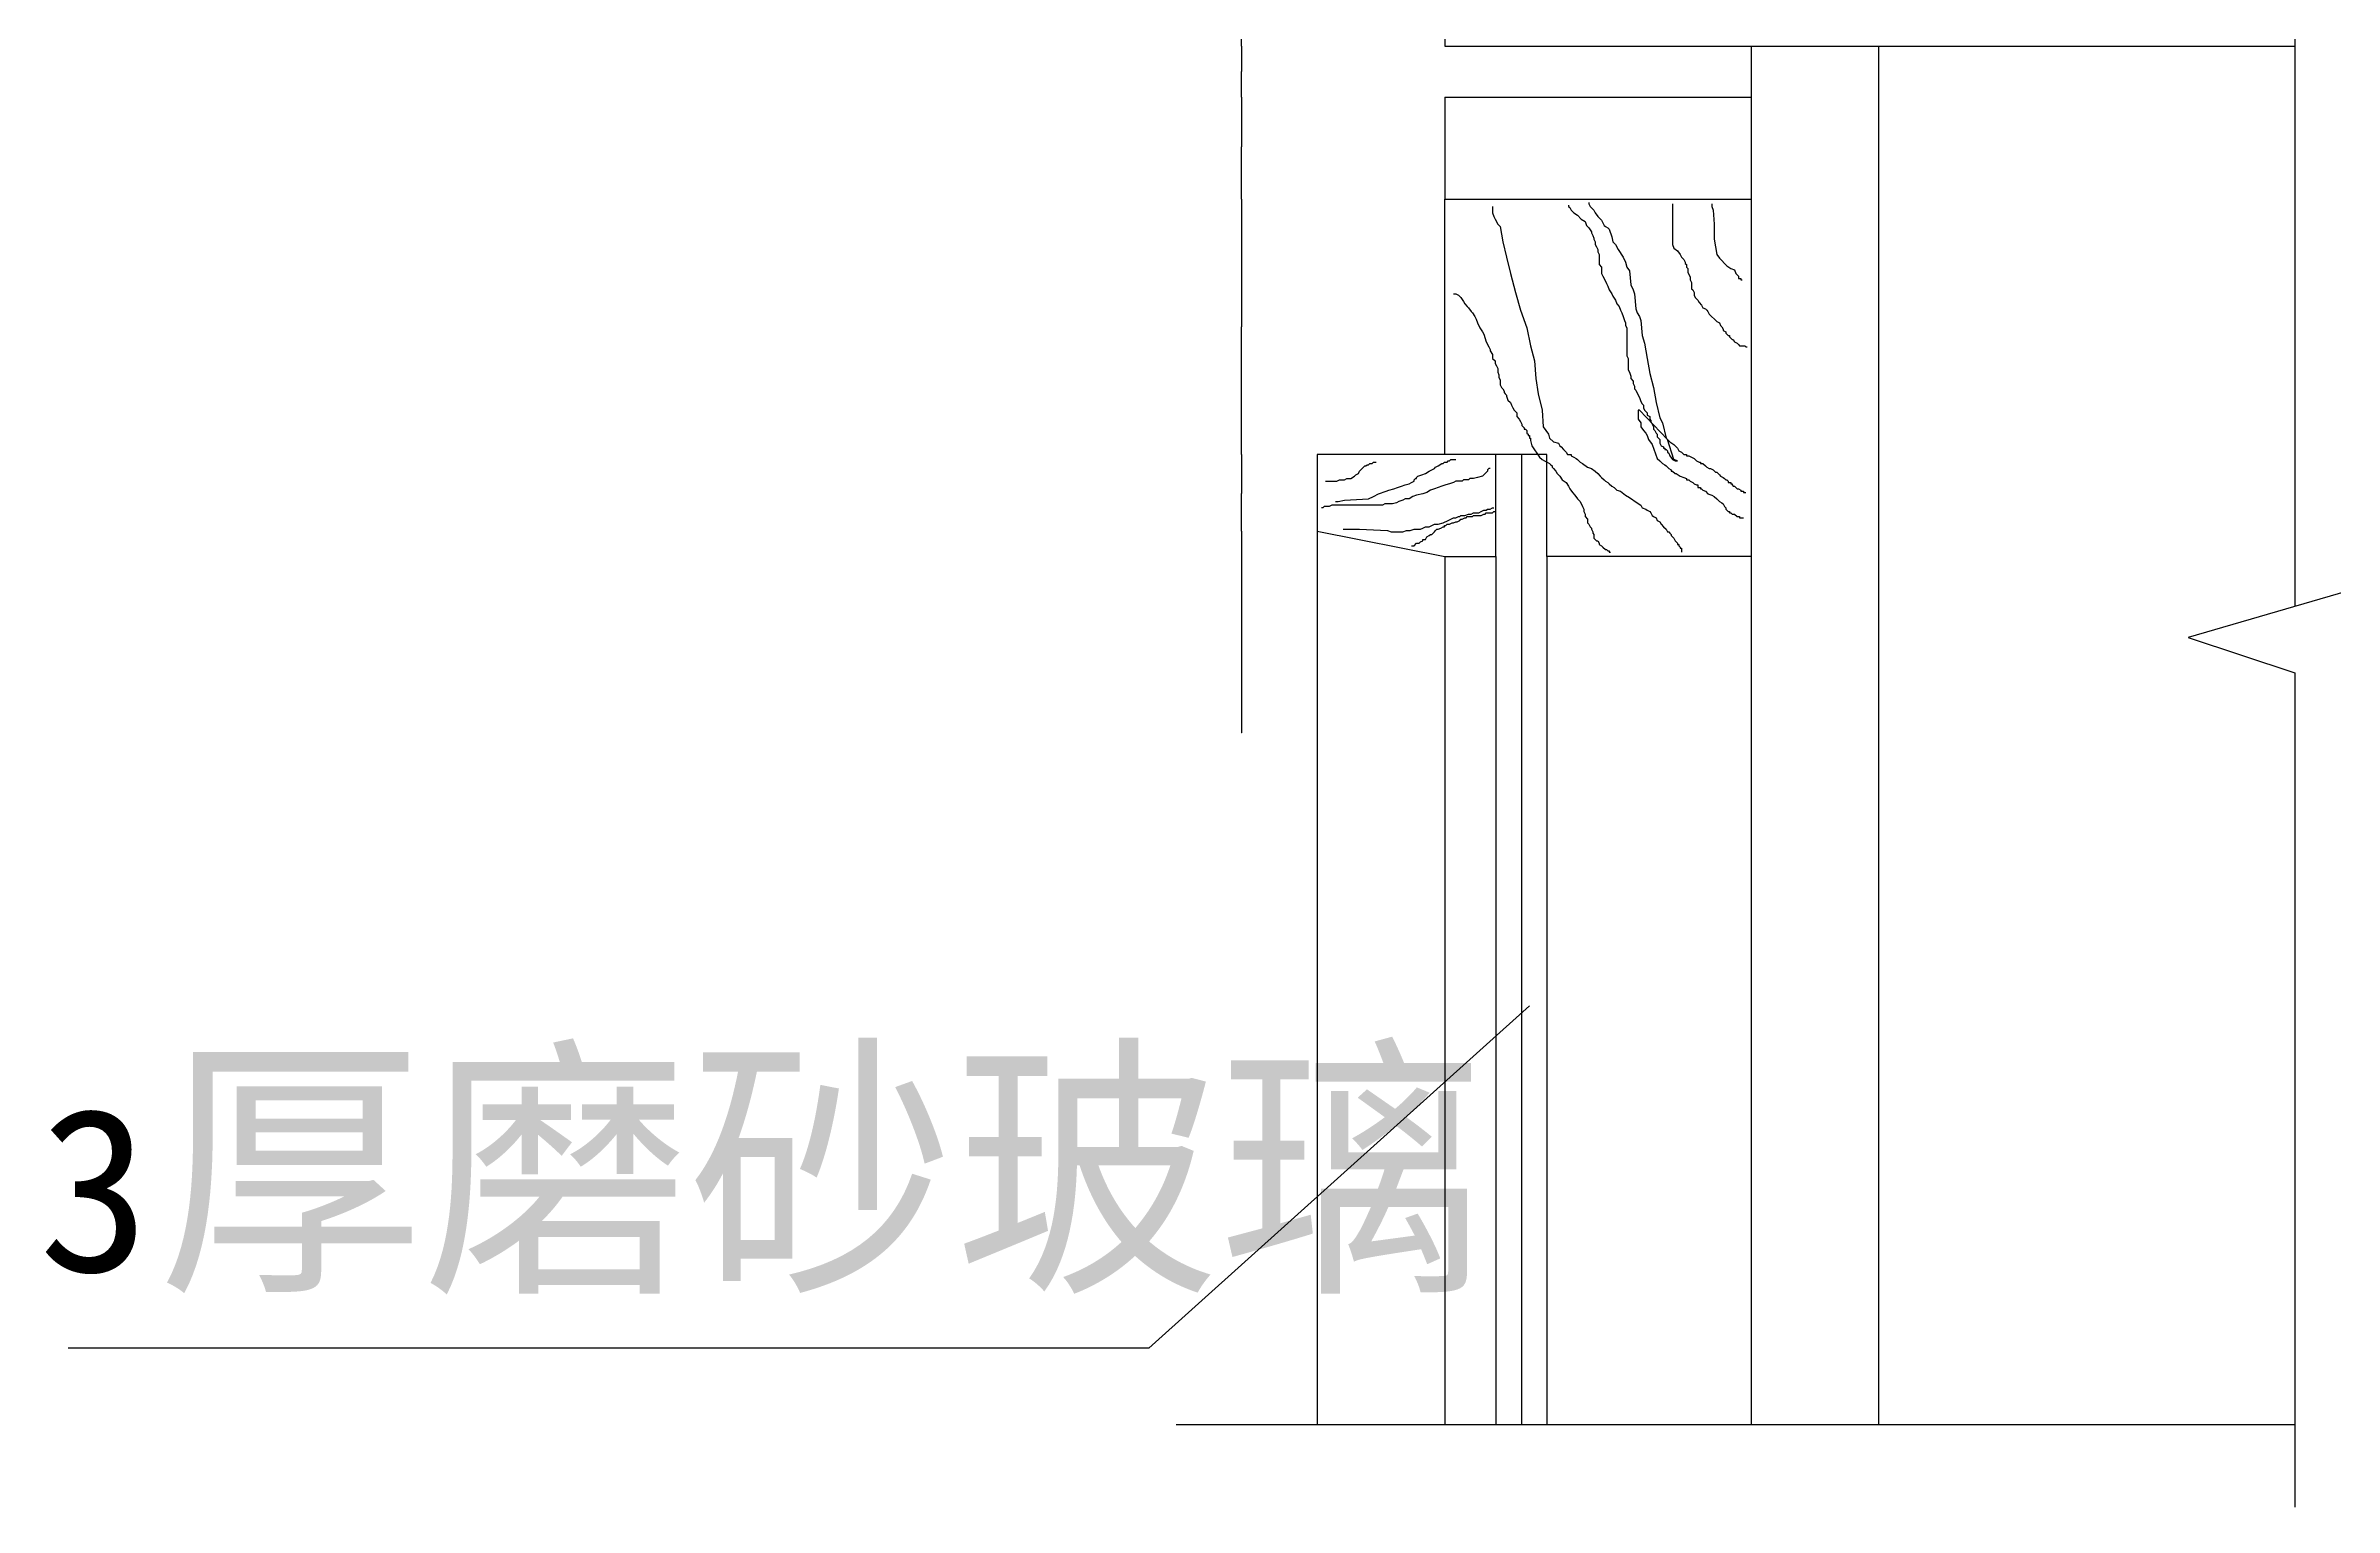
# Model space of a CAD drawing. Header units: metres. Extents: x 11444 to 31355, y -6738 to 16368.
# Drawn here: x 13297 to 17781, y 11100 to 13963 of the extents above; entities that cross this region are included whole.
import ezdxf

# ---------------------------------------------------------------- set-up
doc = ezdxf.new("R2010")
doc.units = ezdxf.units.M
for name, color, linetype in [('LVTRY', 6, 'Continuous'), ('PUB_TEXT', 7, 'Continuous'), ('WINDOW', 3, 'Continuous')]:
    doc.layers.add(name, color=color, linetype=linetype)
doc.dimstyles.get("Standard").update_dxf_attribs({"dimtxt": 2.5, "dimasz": 2.5, "dimexe": 1.25, "dimexo": 0.625, "dimtad": 1, "dimcen": 2.5, "dimazin": 3, "dimtfac": 1, "dimtmove": 0, "dimatfit": 3})

# ---------------------------------------------------------------- blocks, each defined once
blk = doc.blocks.new('*D15')
for p, q in [((15639.93, 14462.13), (15639.93, 14208.84)), ((15639.68, 14208.84), (15639.43, 14208.84)), ((15639.93, 13962.13), (15639.93, 14208.84)), ((15639.93, 14208.84), (15639.93, 14208.84)), ((15640.18, 14208.84), (15640.43, 14208.84))]:
    blk.add_line(p, q)
at = {"layer": 'Defpoints'}
for p in [(15639.93, 14462.13), (15639.93, 14208.84), (15639.93, 13962.13)]:
    blk.add_point(p, dxfattribs=at)
at = {"layer": 'WINDOW', "insert": (15639.93, 14209.965), "char_height": 1, "attachment_point": 5}
blk.add_mtext('25', dxfattribs=at)
blk = doc.blocks.new('*D16')
for p, q in [((15639.93, 13862.13), (15639.93, 13764.62)), ((15639.68, 13764.62), (15639.43, 13764.62)), ((15639.93, 13662.13), (15639.93, 13764.62)), ((15639.93, 13764.62), (15639.93, 13764.62)), ((15640.18, 13764.62), (15640.43, 13764.62))]:
    blk.add_line(p, q)
at = {"layer": 'Defpoints'}
for p in [(15639.93, 13862.13), (15639.93, 13764.62), (15639.93, 13662.13)]:
    blk.add_point(p, dxfattribs=at)
at = {"layer": 'WINDOW', "insert": (15639.93, 13765.745), "char_height": 1, "attachment_point": 5}
blk.add_mtext('10', dxfattribs=at)
blk = doc.blocks.new('*D18')
for p, q in [((15639.93, 13962.13), (15639.93, 13912.13)), ((15639.68, 13912.13), (15639.43, 13912.13)), ((15639.93, 13862.13), (15639.93, 13912.13)), ((15639.93, 13912.13), (15639.93, 13912.13)), ((15640.18, 13912.13), (15640.43, 13912.13))]:
    blk.add_line(p, q)
at = {"layer": 'Defpoints'}
for p in [(15639.93, 13962.13), (15639.93, 13912.13), (15639.93, 13862.13)]:
    blk.add_point(p, dxfattribs=at)
at = {"layer": 'WINDOW', "insert": (15639.93, 13913.255), "char_height": 1, "attachment_point": 5}
blk.add_mtext('1', dxfattribs=at)
blk = doc.blocks.new('*D19')
for p, q in [((15639.93, 13662.13), (15639.93, 13412.13)), ((15639.68, 13412.13), (15639.43, 13412.13)), ((15639.93, 13162.13), (15639.93, 13412.13)), ((15639.93, 13412.13), (15639.93, 13412.13)), ((15640.18, 13412.13), (15640.43, 13412.13))]:
    blk.add_line(p, q)
at = {"layer": 'Defpoints'}
for p in [(15639.93, 13662.13), (15639.93, 13412.13), (15639.93, 13162.13)]:
    blk.add_point(p, dxfattribs=at)
at = {"layer": 'WINDOW', "insert": (15639.93, 13413.255), "char_height": 1, "attachment_point": 5}
blk.add_mtext('30', dxfattribs=at)
blk = doc.blocks.new('*D20')
for p, q in [((15639.93, 13162.13), (15639.93, 13085.94)), ((15639.68, 13085.94), (15639.43, 13085.94)), ((15639.93, 13012.13), (15639.93, 13085.94)), ((15639.93, 13085.94), (15639.93, 13085.94)), ((15640.18, 13085.94), (15640.43, 13085.94))]:
    blk.add_line(p, q)
at = {"layer": 'Defpoints'}
for p in [(15639.93, 13162.13), (15639.93, 13085.94), (15639.93, 13012.13)]:
    blk.add_point(p, dxfattribs=at)
at = {"layer": 'WINDOW', "insert": (15639.93, 13087.065), "char_height": 1, "attachment_point": 5}
blk.add_mtext('7', dxfattribs=at)
blk = doc.blocks.new('*D21')
for p, q in [((15639.93, 13012.13), (15639.93, 12617.04)), ((15639.93, 12955.56), (15639.93, 12617.04)), ((15639.68, 12617.04), (15639.43, 12617.04)), ((15639.93, 12617.04), (15639.93, 12617.04)), ((15640.18, 12617.04), (15640.43, 12617.04))]:
    blk.add_line(p, q)
at = {"layer": 'Defpoints'}
for p in [(15639.93, 13012.13), (15639.93, 12955.56), (15639.93, 12617.04)]:
    blk.add_point(p, dxfattribs=at)
at = {"layer": 'WINDOW', "insert": (15639.93, 12618.165), "char_height": 1, "attachment_point": 5}
blk.add_mtext('3', dxfattribs=at)

msp = doc.modelspace()

# ---------------------------------------------------------------- linework, layer by layer
at = {"layer": 'LVTRY'}
for p, q in [((16131.84, 13648.2), (16131.84, 13635.8)), ((16131.84, 13635.8), (16134.32, 13628.36)), ((16280.78, 13650.68), (16280.78, 13648.2)), ((16280.78, 13648.2), (16283.26, 13645.72)), ((16283.26, 13645.72), (16285.74, 13640.76)), ((16285.74, 13640.76), (16290.71, 13635.8)), ((16290.71, 13635.8), (16298.15, 13630.84)), ((16320.49, 13655.64), (16320.49, 13653.16)), ((16320.49, 13653.16), (16322.98, 13648.2)), ((16322.98, 13648.2), (16330.42, 13640.76)), ((16330.42, 13640.76), (16332.91, 13635.8)), ((16332.91, 13635.8), (16337.87, 13628.36)), ((16484.32, 13653.16), (16484.32, 13573.78)), ((16561.28, 13653.16), (16561.28, 13648.2)), ((16561.28, 13648.2), (16563.76, 13640.76)), ((16563.76, 13640.76), (16566.24, 13613.47)), ((16134.32, 13628.36), (16136.81, 13623.39)), ((16136.81, 13623.39), (16141.77, 13613.47)), ((16141.77, 13613.47), (16146.74, 13608.51)), ((16146.74, 13608.51), (16151.7, 13578.74)), ((16298.15, 13630.84), (16305.6, 13623.39)), ((16305.6, 13623.39), (16313.05, 13618.43)), ((16313.05, 13618.43), (16315.53, 13610.99)), ((16315.53, 13610.99), (16320.49, 13606.03)), ((16320.49, 13606.03), (16325.46, 13598.59)), ((16325.46, 13598.59), (16325.46, 13596.11)), ((16325.46, 13596.11), (16327.94, 13591.15)), ((16327.94, 13591.15), (16330.42, 13586.19)), ((16337.87, 13628.36), (16345.32, 13620.91)), ((16345.32, 13620.91), (16350.28, 13610.99)), ((16350.28, 13610.99), (16352.76, 13608.51)), ((16352.76, 13608.51), (16357.73, 13606.03)), ((16357.73, 13606.03), (16360.21, 13603.55)), ((16360.21, 13603.55), (16365.18, 13588.67)), ((16365.18, 13588.67), (16367.66, 13578.74)), ((16566.24, 13613.47), (16566.24, 13583.71)), ((16151.7, 13578.74), (16159.15, 13548.98)), ((16159.15, 13548.98), (16166.59, 13516.73)), ((16330.42, 13586.19), (16330.42, 13583.71)), ((16330.42, 13583.71), (16332.91, 13578.74)), ((16332.91, 13578.74), (16332.91, 13573.78)), ((16332.91, 13573.78), (16335.39, 13568.82)), ((16335.39, 13568.82), (16337.87, 13563.86)), ((16337.87, 13563.86), (16337.87, 13558.9)), ((16337.87, 13558.9), (16340.35, 13553.94)), ((16340.35, 13553.94), (16340.35, 13534.09)), ((16367.66, 13578.74), (16372.62, 13573.78)), ((16372.62, 13573.78), (16377.59, 13563.86)), ((16377.59, 13563.86), (16387.52, 13548.98)), ((16387.52, 13548.98), (16392.48, 13539.05)), ((16484.32, 13573.78), (16486.81, 13566.34)), ((16486.81, 13566.34), (16494.25, 13561.38)), ((16494.25, 13561.38), (16499.22, 13553.94)), ((16499.22, 13553.94), (16501.7, 13548.98)), ((16501.7, 13548.98), (16506.67, 13544.02)), ((16506.67, 13544.02), (16509.15, 13539.05)), ((16566.24, 13583.71), (16571.2, 13553.94)), ((16571.2, 13553.94), (16576.17, 13546.5)), ((16576.17, 13546.5), (16591.06, 13531.61)), ((16166.59, 13516.73), (16176.52, 13479.52)), ((16340.35, 13534.09), (16345.32, 13529.13)), ((16345.32, 13529.13), (16345.32, 13516.73)), ((16345.32, 13516.73), (16347.8, 13511.77)), ((16347.8, 13511.77), (16352.76, 13501.85)), ((16352.76, 13501.85), (16355.25, 13496.88)), ((16392.48, 13539.05), (16394.96, 13529.13)), ((16394.96, 13529.13), (16399.93, 13521.69)), ((16399.93, 13521.69), (16402.41, 13494.4)), ((16509.15, 13539.05), (16509.15, 13536.57)), ((16509.15, 13536.57), (16511.63, 13534.09)), ((16511.63, 13534.09), (16511.63, 13529.13)), ((16511.63, 13529.13), (16514.11, 13526.65)), ((16514.11, 13526.65), (16514.11, 13519.21)), ((16514.11, 13519.21), (16519.08, 13509.29)), ((16519.08, 13509.29), (16519.08, 13504.33)), ((16519.08, 13504.33), (16521.56, 13499.36)), ((16521.56, 13499.36), (16521.56, 13486.96)), ((16591.06, 13531.61), (16598.51, 13526.65)), ((16598.51, 13526.65), (16605.96, 13524.17)), ((16605.96, 13524.17), (16608.44, 13516.73)), ((16608.44, 13516.73), (16613.4, 13511.77)), ((16613.4, 13511.77), (16613.4, 13506.81)), ((16613.4, 13506.81), (16618.37, 13506.81)), ((16618.37, 13506.81), (16618.37, 13504.33)), ((16618.37, 13504.33), (16620.85, 13504.33)), ((16054.89, 13477.04), (16059.86, 13477.04)), ((16059.86, 13477.04), (16064.82, 13474.56)), ((16064.82, 13474.56), (16069.79, 13469.6)), ((16069.79, 13469.6), (16074.75, 13462.16)), ((16074.75, 13462.16), (16077.23, 13457.19)), ((16077.23, 13457.19), (16082.2, 13452.23)), ((16176.52, 13479.52), (16186.45, 13444.79)), ((16355.25, 13496.88), (16357.73, 13491.92)), ((16357.73, 13491.92), (16360.21, 13484.48)), ((16360.21, 13484.48), (16365.18, 13477.04)), ((16365.18, 13477.04), (16367.66, 13472.08)), ((16367.66, 13472.08), (16372.62, 13464.64)), ((16372.62, 13464.64), (16375.1, 13457.19)), ((16375.1, 13457.19), (16380.07, 13452.23)), ((16402.41, 13494.4), (16407.37, 13484.48)), ((16407.37, 13484.48), (16409.86, 13477.04)), ((16409.86, 13477.04), (16412.34, 13447.27)), ((16521.56, 13486.96), (16524.04, 13484.48)), ((16524.04, 13484.48), (16526.52, 13479.52)), ((16526.52, 13479.52), (16526.52, 13474.56)), ((16526.52, 13474.56), (16529.01, 13469.6)), ((16529.01, 13469.6), (16531.49, 13467.12)), ((16531.49, 13467.12), (16533.97, 13464.64)), ((16533.97, 13464.64), (16536.45, 13459.68)), ((16536.45, 13459.68), (16541.42, 13454.71)), ((16541.42, 13454.71), (16543.9, 13449.75)), ((16082.2, 13452.23), (16084.68, 13449.75)), ((16084.68, 13449.75), (16089.64, 13442.31)), ((16089.64, 13442.31), (16092.13, 13439.83)), ((16092.13, 13439.83), (16097.09, 13432.39)), ((16097.09, 13432.39), (16099.57, 13427.43)), ((16099.57, 13427.43), (16102.05, 13419.99)), ((16102.05, 13419.99), (16107.02, 13410.06)), ((16107.02, 13410.06), (16111.98, 13402.62)), ((16186.45, 13444.79), (16198.86, 13410.06)), ((16198.86, 13410.06), (16206.31, 13375.34)), ((16380.07, 13452.23), (16382.55, 13444.79)), ((16382.55, 13444.79), (16385.03, 13439.83)), ((16385.03, 13439.83), (16387.52, 13432.39)), ((16387.52, 13432.39), (16390, 13424.95)), ((16390, 13424.95), (16392.48, 13419.99)), ((16392.48, 13419.99), (16392.48, 13415.02)), ((16392.48, 13415.02), (16394.96, 13410.06)), ((16394.96, 13410.06), (16394.96, 13355.49)), ((16412.34, 13447.27), (16414.82, 13439.83)), ((16414.82, 13439.83), (16419.79, 13432.39)), ((16419.79, 13432.39), (16422.27, 13424.95)), ((16422.27, 13424.95), (16424.75, 13395.18)), ((16543.9, 13449.75), (16548.86, 13447.27)), ((16548.86, 13447.27), (16551.35, 13444.79)), ((16551.35, 13444.79), (16553.83, 13442.31)), ((16553.83, 13442.31), (16556.31, 13437.35)), ((16556.31, 13437.35), (16571.2, 13422.47)), ((16571.2, 13422.47), (16576.17, 13419.99)), ((16576.17, 13419.99), (16578.65, 13415.02)), ((16578.65, 13415.02), (16581.13, 13412.54)), ((16581.13, 13412.54), (16583.62, 13407.58)), ((16111.98, 13402.62), (16114.47, 13397.66)), ((16114.47, 13397.66), (16119.43, 13382.78)), ((16119.43, 13382.78), (16124.4, 13372.85)), ((16124.4, 13372.85), (16126.88, 13367.89)), ((16126.88, 13367.89), (16126.88, 13365.41)), ((16126.88, 13365.41), (16131.84, 13357.97)), ((16206.31, 13375.34), (16213.76, 13345.57)), ((16424.75, 13395.18), (16429.71, 13380.3)), ((16429.71, 13380.3), (16434.68, 13350.53)), ((16583.62, 13407.58), (16583.62, 13405.1)), ((16583.62, 13405.1), (16588.58, 13402.62)), ((16588.58, 13402.62), (16588.58, 13400.14)), ((16588.58, 13400.14), (16593.54, 13395.18)), ((16593.54, 13395.18), (16596.03, 13395.18)), ((16596.03, 13395.18), (16596.03, 13392.7)), ((16596.03, 13392.7), (16600.99, 13387.74)), ((16600.99, 13387.74), (16603.47, 13387.74)), ((16603.47, 13387.74), (16605.96, 13382.78)), ((16605.96, 13382.78), (16610.92, 13380.3)), ((16610.92, 13380.3), (16613.4, 13377.82)), ((16613.4, 13377.82), (16615.89, 13375.34)), ((16615.89, 13375.34), (16625.81, 13375.34)), ((16625.81, 13375.34), (16628.3, 13372.85)), ((16628.3, 13372.85), (16630.78, 13372.85)), ((16131.84, 13357.97), (16131.84, 13350.53)), ((16131.84, 13350.53), (16136.81, 13345.57)), ((16136.81, 13345.57), (16136.81, 13340.61)), ((16136.81, 13340.61), (16139.29, 13335.65)), ((16139.29, 13335.65), (16141.77, 13330.68)), ((16141.77, 13330.68), (16141.77, 13323.24)), ((16141.77, 13323.24), (16144.25, 13318.28)), ((16213.76, 13345.57), (16216.24, 13310.84)), ((16394.96, 13355.49), (16397.45, 13350.53)), ((16397.45, 13350.53), (16397.45, 13328.2)), ((16397.45, 13328.2), (16399.93, 13323.24)), ((16399.93, 13323.24), (16402.41, 13315.8)), ((16434.68, 13350.53), (16439.64, 13320.76)), ((16439.64, 13320.76), (16447.09, 13293.48)), ((16144.25, 13318.28), (16144.25, 13313.32)), ((16144.25, 13313.32), (16146.74, 13308.36)), ((16146.74, 13308.36), (16146.74, 13298.44)), ((16146.74, 13298.44), (16149.22, 13293.48)), ((16149.22, 13293.48), (16151.7, 13290.99)), ((16151.7, 13290.99), (16154.18, 13286.03)), ((16154.18, 13286.03), (16154.18, 13283.55)), ((16154.18, 13283.55), (16156.66, 13281.07)), ((16156.66, 13281.07), (16159.15, 13278.59)), ((16159.15, 13278.59), (16159.15, 13276.11)), ((16159.15, 13276.11), (16161.63, 13268.67)), ((16216.24, 13310.84), (16221.2, 13281.07)), ((16221.2, 13281.07), (16228.65, 13248.82)), ((16402.41, 13315.8), (16402.41, 13310.84)), ((16402.41, 13310.84), (16407.37, 13305.88)), ((16407.37, 13305.88), (16407.37, 13300.92)), ((16407.37, 13300.92), (16409.86, 13295.96)), ((16409.86, 13295.96), (16409.86, 13290.99)), ((16409.86, 13290.99), (16412.34, 13288.51)), ((16412.34, 13288.51), (16417.3, 13278.59)), ((16417.3, 13278.59), (16419.79, 13273.63)), ((16447.09, 13293.48), (16452.06, 13263.71)), ((16161.63, 13268.67), (16166.59, 13263.71)), ((16166.59, 13263.71), (16169.08, 13258.75)), ((16169.08, 13258.75), (16171.56, 13253.79)), ((16171.56, 13253.79), (16174.04, 13248.82)), ((16174.04, 13248.82), (16179.01, 13243.86)), ((16179.01, 13243.86), (16179.01, 13236.42)), ((16179.01, 13236.42), (16183.97, 13231.46)), ((16183.97, 13231.46), (16186.45, 13226.5)), ((16228.65, 13248.82), (16231.13, 13216.58)), ((16419.79, 13248.82), (16417.3, 13248.82)), ((16417.3, 13248.82), (16417.3, 13231.46)), ((16417.3, 13231.46), (16422.27, 13224.02)), ((16419.79, 13273.63), (16422.27, 13266.19)), ((16474.4, 13191.77), (16419.79, 13248.82)), ((16422.27, 13266.19), (16424.75, 13261.23)), ((16424.75, 13261.23), (16427.23, 13258.75)), ((16427.23, 13258.75), (16427.23, 13253.79)), ((16427.23, 13253.79), (16429.71, 13248.82)), ((16429.71, 13248.82), (16434.68, 13243.86)), ((16434.68, 13243.86), (16434.68, 13238.9)), ((16434.68, 13238.9), (16439.64, 13236.42)), ((16439.64, 13236.42), (16439.64, 13231.46)), ((16439.64, 13231.46), (16442.13, 13228.98)), ((16452.06, 13263.71), (16459.5, 13233.94)), ((16459.5, 13233.94), (16464.47, 13224.02)), ((16186.45, 13226.5), (16188.93, 13221.54)), ((16188.93, 13221.54), (16188.93, 13219.06)), ((16188.93, 13219.06), (16193.9, 13214.1)), ((16193.9, 13214.1), (16193.9, 13211.62)), ((16193.9, 13211.62), (16196.38, 13211.62)), ((16196.38, 13211.62), (16198.86, 13209.13)), ((16198.86, 13209.13), (16198.86, 13204.17)), ((16198.86, 13204.17), (16201.35, 13201.69)), ((16201.35, 13201.69), (16201.35, 13199.21)), ((16201.35, 13199.21), (16203.83, 13199.21)), ((16203.83, 13199.21), (16203.83, 13194.25)), ((16203.83, 13194.25), (16206.31, 13194.25)), ((16206.31, 13194.25), (16206.31, 13189.29)), ((16206.31, 13189.29), (16208.79, 13179.37)), ((16231.13, 13216.58), (16236.1, 13209.13)), ((16236.1, 13209.13), (16241.06, 13201.69)), ((16241.06, 13201.69), (16243.54, 13194.25)), ((16243.54, 13194.25), (16250.99, 13186.81)), ((16250.99, 13186.81), (16260.92, 13184.33)), ((16422.27, 13224.02), (16422.27, 13216.58)), ((16422.27, 13216.58), (16427.23, 13209.13)), ((16427.23, 13209.13), (16432.2, 13204.17)), ((16432.2, 13204.17), (16434.68, 13199.21)), ((16434.68, 13199.21), (16437.16, 13191.77)), ((16437.16, 13191.77), (16444.61, 13181.85)), ((16442.13, 13228.98), (16442.13, 13226.5)), ((16442.13, 13226.5), (16444.61, 13221.54)), ((16444.61, 13221.54), (16447.09, 13216.58)), ((16447.09, 13216.58), (16447.09, 13211.62)), ((16447.09, 13211.62), (16449.57, 13209.13)), ((16449.57, 13209.13), (16452.06, 13204.17)), ((16452.06, 13204.17), (16454.54, 13201.69)), ((16454.54, 13201.69), (16454.54, 13196.73)), ((16454.54, 13196.73), (16457.02, 13194.25)), ((16457.02, 13194.25), (16459.5, 13191.77)), ((16459.5, 13191.77), (16459.5, 13184.33)), ((16464.47, 13224.02), (16471.91, 13194.25)), ((16471.91, 13194.25), (16479.36, 13186.81)), ((16486.81, 13152.08), (16474.4, 13191.77)), ((16479.36, 13186.81), (16486.81, 13181.85)), ((15883.61, 13139.68), (15886.1, 13142.16)), ((15886.1, 13142.16), (15888.58, 13142.16)), ((15888.58, 13142.16), (15891.06, 13144.64)), ((15891.06, 13144.64), (15896.03, 13144.64)), ((15896.03, 13144.64), (15898.51, 13147.12)), ((15898.51, 13147.12), (15903.47, 13147.12)), ((16025.1, 13139.68), (16032.55, 13144.64)), ((16032.55, 13144.64), (16035.03, 13144.64)), ((16035.03, 13144.64), (16037.52, 13147.12)), ((16037.52, 13147.12), (16042.48, 13147.12)), ((16042.48, 13147.12), (16044.96, 13149.6)), ((16044.96, 13149.6), (16047.44, 13149.6)), ((16047.44, 13149.6), (16049.93, 13152.08)), ((16049.93, 13152.08), (16059.86, 13152.08)), ((16208.79, 13179.37), (16223.69, 13157.04)), ((16223.69, 13157.04), (16228.65, 13152.08)), ((16228.65, 13152.08), (16233.62, 13149.6)), ((16233.62, 13149.6), (16238.58, 13147.12)), ((16238.58, 13147.12), (16243.54, 13144.64)), ((16243.54, 13144.64), (16246.03, 13142.16)), ((16246.03, 13142.16), (16248.51, 13139.68)), ((16260.92, 13184.33), (16263.4, 13179.37)), ((16263.4, 13179.37), (16265.88, 13176.89)), ((16265.88, 13176.89), (16270.85, 13171.93)), ((16270.85, 13171.93), (16273.33, 13169.45)), ((16273.33, 13169.45), (16275.81, 13166.96)), ((16275.81, 13166.96), (16278.3, 13162)), ((16278.3, 13162), (16285.74, 13162)), ((16285.74, 13162), (16285.74, 13159.52)), ((16285.74, 13159.52), (16290.71, 13157.04)), ((16290.71, 13157.04), (16295.67, 13154.56)), ((16295.67, 13154.56), (16298.15, 13152.08)), ((16298.15, 13152.08), (16303.12, 13147.12)), ((16303.12, 13147.12), (16308.08, 13144.64)), ((16308.08, 13144.64), (16318.01, 13137.2)), ((16444.61, 13181.85), (16454.54, 13154.56)), ((16454.54, 13154.56), (16459.5, 13149.6)), ((16459.5, 13184.33), (16461.98, 13179.37)), ((16459.5, 13149.6), (16461.98, 13147.12)), ((16461.98, 13179.37), (16466.95, 13176.89)), ((16461.98, 13147.12), (16464.47, 13144.64)), ((16464.47, 13144.64), (16469.43, 13142.16)), ((16466.95, 13176.89), (16466.95, 13174.41)), ((16466.95, 13174.41), (16469.43, 13174.41)), ((16469.43, 13174.41), (16469.43, 13171.93)), ((16469.43, 13171.93), (16471.91, 13171.93)), ((16469.43, 13142.16), (16471.91, 13139.68)), ((16471.91, 13171.93), (16474.4, 13169.45)), ((16474.4, 13169.45), (16474.4, 13166.96)), ((16474.4, 13166.96), (16476.88, 13164.48)), ((16476.88, 13164.48), (16479.36, 13159.52)), ((16479.36, 13159.52), (16484.32, 13152.08)), ((16484.32, 13152.08), (16489.29, 13149.6)), ((16486.81, 13181.85), (16494.25, 13174.41)), ((16494.25, 13149.6), (16486.81, 13152.08)), ((16489.29, 13149.6), (16494.25, 13149.6)), ((16494.25, 13174.41), (16496.74, 13169.45)), ((16496.74, 13169.45), (16501.7, 13166.96)), ((16501.7, 13166.96), (16506.67, 13162)), ((16506.67, 13162), (16511.63, 13162)), ((16511.63, 13162), (16511.63, 13159.52)), ((16511.63, 13159.52), (16516.59, 13159.52)), ((16516.59, 13159.52), (16521.56, 13157.04)), ((16521.56, 13157.04), (16526.52, 13154.56)), ((16526.52, 13154.56), (16531.49, 13149.6)), ((16531.49, 13149.6), (16536.45, 13147.12)), ((16536.45, 13147.12), (16538.93, 13147.12)), ((16538.93, 13147.12), (16538.93, 13144.64)), ((16538.93, 13144.64), (16543.9, 13144.64)), ((16543.9, 13144.64), (16548.86, 13139.68)), ((15804.18, 13109.91), (15826.52, 13109.91)), ((15826.52, 13109.91), (15831.49, 13112.39)), ((15831.49, 13112.39), (15841.42, 13112.39)), ((15841.42, 13112.39), (15846.38, 13114.87)), ((15846.38, 13114.87), (15853.83, 13114.87)), ((15853.83, 13114.87), (15861.27, 13119.83)), ((15861.27, 13119.83), (15863.76, 13122.31)), ((15863.76, 13122.31), (15868.72, 13124.79)), ((15868.72, 13124.79), (15871.2, 13129.76)), ((15871.2, 13129.76), (15873.69, 13132.24)), ((15873.69, 13132.24), (15876.17, 13134.72)), ((15876.17, 13134.72), (15881.13, 13139.68)), ((15881.13, 13139.68), (15883.61, 13139.68)), ((15928.3, 13092.55), (15938.22, 13095.03)), ((15938.22, 13095.03), (15945.67, 13097.51)), ((15945.67, 13097.51), (15953.12, 13099.99)), ((15953.12, 13099.99), (15960.57, 13102.47)), ((15960.57, 13102.47), (15968.01, 13104.95)), ((15968.01, 13104.95), (15972.98, 13107.43)), ((15972.98, 13107.43), (15977.94, 13109.91)), ((15977.94, 13112.39), (15980.42, 13114.87)), ((15977.94, 13109.91), (15977.94, 13112.39)), ((15980.42, 13114.87), (15982.91, 13114.87)), ((15982.91, 13117.35), (15985.39, 13119.83)), ((15982.91, 13114.87), (15982.91, 13117.35)), ((15985.39, 13119.83), (15992.83, 13122.31)), ((15992.83, 13122.31), (16000.28, 13124.79)), ((16000.28, 13124.79), (16007.73, 13129.76)), ((16007.73, 13129.76), (16012.69, 13132.24)), ((16017.66, 13095.03), (16010.21, 13092.55)), ((16012.69, 13132.24), (16017.66, 13134.72)), ((16017.66, 13134.72), (16020.14, 13137.2)), ((16025.1, 13097.51), (16017.66, 13095.03)), ((16020.14, 13137.2), (16025.1, 13139.68)), ((16032.55, 13099.99), (16025.1, 13097.51)), ((16040, 13102.47), (16032.55, 13099.99)), ((16047.44, 13104.95), (16040, 13102.47)), ((16054.89, 13107.43), (16047.44, 13104.95)), ((16059.86, 13109.91), (16054.89, 13107.43)), ((16072.27, 13109.91), (16059.86, 13109.91)), ((16074.75, 13112.39), (16072.27, 13109.91)), ((16084.68, 13112.39), (16074.75, 13112.39)), ((16087.16, 13114.87), (16084.68, 13112.39)), ((16094.61, 13114.87), (16087.16, 13114.87)), ((16102.05, 13117.35), (16094.61, 13114.87)), ((16111.98, 13119.83), (16102.05, 13117.35)), ((16116.95, 13124.79), (16111.98, 13119.83)), ((16121.91, 13129.76), (16116.95, 13124.79)), ((16124.4, 13134.72), (16121.91, 13132.24)), ((16121.91, 13132.24), (16121.91, 13129.76)), ((16126.88, 13134.72), (16124.4, 13134.72)), ((16248.51, 13139.68), (16248.51, 13137.2)), ((16248.51, 13137.2), (16250.99, 13134.72)), ((16250.99, 13134.72), (16255.96, 13129.76)), ((16255.96, 13129.76), (16258.44, 13124.79)), ((16258.44, 13124.79), (16263.4, 13119.83)), ((16263.4, 13119.83), (16268.37, 13112.39)), ((16268.37, 13112.39), (16275.81, 13107.43)), ((16275.81, 13107.43), (16280.78, 13099.99)), ((16280.78, 13099.99), (16283.26, 13095.03)), ((16283.26, 13095.03), (16288.23, 13087.59)), ((16318.01, 13137.2), (16325.46, 13134.72)), ((16325.46, 13134.72), (16332.91, 13129.76)), ((16332.91, 13129.76), (16337.87, 13124.79)), ((16337.87, 13124.79), (16342.84, 13119.83)), ((16342.84, 13119.83), (16345.32, 13117.35)), ((16345.32, 13117.35), (16350.28, 13112.39)), ((16350.28, 13112.39), (16352.76, 13109.91)), ((16352.76, 13109.91), (16357.73, 13107.43)), ((16357.73, 13107.43), (16360.21, 13104.95)), ((16360.21, 13104.95), (16365.18, 13099.99)), ((16365.18, 13099.99), (16370.14, 13097.51)), ((16370.14, 13097.51), (16375.1, 13092.55)), ((16471.91, 13139.68), (16476.88, 13134.72)), ((16476.88, 13134.72), (16481.84, 13132.24)), ((16481.84, 13132.24), (16481.84, 13129.76)), ((16481.84, 13129.76), (16484.32, 13129.76)), ((16484.32, 13129.76), (16489.29, 13124.79)), ((16489.29, 13124.79), (16491.77, 13124.79)), ((16491.77, 13124.79), (16499.22, 13119.83)), ((16499.22, 13119.83), (16506.67, 13117.35)), ((16506.67, 13117.35), (16511.63, 13114.87)), ((16511.63, 13114.87), (16511.63, 13112.39)), ((16511.63, 13112.39), (16516.59, 13112.39)), ((16516.59, 13112.39), (16519.08, 13109.91)), ((16519.08, 13109.91), (16524.04, 13107.43)), ((16524.04, 13107.43), (16526.52, 13104.95)), ((16526.52, 13104.95), (16531.49, 13102.47)), ((16531.49, 13102.47), (16533.97, 13102.47)), ((16533.97, 13102.47), (16533.97, 13097.51)), ((16533.97, 13097.51), (16538.93, 13097.51)), ((16538.93, 13097.51), (16538.93, 13095.03)), ((16538.93, 13095.03), (16541.42, 13095.03)), ((16541.42, 13095.03), (16543.9, 13092.55)), ((16548.86, 13139.68), (16551.35, 13137.2)), ((16551.35, 13137.2), (16556.31, 13134.72)), ((16556.31, 13134.72), (16558.79, 13134.72)), ((16558.79, 13134.72), (16563.76, 13132.24)), ((16563.76, 13132.24), (16568.72, 13127.28)), ((16568.72, 13127.28), (16571.2, 13127.28)), ((16571.2, 13127.28), (16573.69, 13124.79)), ((16573.69, 13124.79), (16576.17, 13122.31)), ((16576.17, 13122.31), (16578.65, 13119.83)), ((16578.65, 13119.83), (16583.62, 13117.35)), ((16583.62, 13117.35), (16586.1, 13114.87)), ((16586.1, 13114.87), (16588.58, 13112.39)), ((16588.58, 13112.39), (16591.06, 13112.39)), ((16591.06, 13112.39), (16593.54, 13109.91)), ((16593.54, 13109.91), (16593.54, 13107.43)), ((16593.54, 13107.43), (16598.51, 13107.43)), ((16598.51, 13107.43), (16598.51, 13104.95)), ((16598.51, 13104.95), (16600.99, 13104.95)), ((16600.99, 13104.95), (16600.99, 13102.47)), ((16600.99, 13102.47), (16603.47, 13099.99)), ((16603.47, 13099.99), (16605.96, 13099.99)), ((16605.96, 13099.99), (16608.44, 13097.51)), ((16608.44, 13097.51), (16610.92, 13095.03)), ((16610.92, 13095.03), (16613.4, 13095.03)), ((16613.4, 13095.03), (16618.37, 13092.55)), ((15799.22, 13057.82), (15796.74, 13057.82)), ((15801.7, 13060.3), (15799.22, 13057.82)), ((15811.63, 13060.3), (15801.7, 13060.3)), ((15816.59, 13062.78), (15811.63, 13060.3)), ((15915.88, 13062.78), (15816.59, 13062.78)), ((15824.04, 13070.22), (15829, 13070.22)), ((15829, 13070.22), (15841.42, 13072.7)), ((15841.42, 13072.7), (15888.58, 13075.18)), ((15888.58, 13075.18), (15898.51, 13080.14)), ((15898.51, 13080.14), (15908.44, 13085.11)), ((15908.44, 13085.11), (15923.33, 13090.07)), ((15920.85, 13065.26), (15915.88, 13062.78)), ((15935.74, 13065.26), (15920.85, 13065.26)), ((15923.33, 13090.07), (15928.3, 13092.55)), ((15943.19, 13067.74), (15935.74, 13065.26)), ((15948.15, 13070.22), (15943.19, 13067.74)), ((15955.6, 13072.7), (15948.15, 13070.22)), ((15960.57, 13075.18), (15955.6, 13072.7)), ((15968.01, 13075.18), (15960.57, 13075.18)), ((15975.46, 13080.14), (15968.01, 13075.18)), ((15982.91, 13082.62), (15975.46, 13080.14)), ((15995.32, 13085.11), (15982.91, 13082.62)), ((16002.76, 13087.59), (15995.32, 13085.11)), ((16010.21, 13092.55), (16002.76, 13087.59)), ((16104.54, 13047.9), (16109.5, 13050.38)), ((16109.5, 13050.38), (16114.47, 13052.86)), ((16114.47, 13052.86), (16119.43, 13052.86)), ((16119.43, 13052.86), (16121.91, 13055.34)), ((16121.91, 13055.34), (16126.88, 13055.34)), ((16126.88, 13055.34), (16131.84, 13057.82)), ((16131.84, 13057.82), (16134.32, 13057.82)), ((16131.84, 13047.9), (16134.32, 13050.38)), ((16134.32, 13050.38), (16136.81, 13050.38)), ((16288.23, 13087.59), (16293.19, 13082.62)), ((16293.19, 13082.62), (16298.15, 13075.18)), ((16298.15, 13075.18), (16303.12, 13070.22)), ((16303.12, 13070.22), (16308.08, 13060.3)), ((16308.08, 13060.3), (16310.57, 13055.34)), ((16310.57, 13055.34), (16310.57, 13050.38)), ((16310.57, 13050.38), (16313.05, 13045.42)), ((16375.1, 13092.55), (16382.55, 13090.07)), ((16382.55, 13090.07), (16392.48, 13082.62)), ((16392.48, 13082.62), (16399.93, 13077.66)), ((16399.93, 13077.66), (16414.82, 13067.74)), ((16414.82, 13067.74), (16422.27, 13062.78)), ((16422.27, 13062.78), (16424.75, 13057.82)), ((16424.75, 13057.82), (16432.2, 13055.34)), ((16432.2, 13055.34), (16434.68, 13052.86)), ((16434.68, 13052.86), (16439.64, 13050.38)), ((16439.64, 13050.38), (16442.13, 13047.9)), ((16543.9, 13092.55), (16548.86, 13090.07)), ((16548.86, 13090.07), (16553.83, 13085.11)), ((16553.83, 13085.11), (16561.28, 13082.62)), ((16561.28, 13082.62), (16566.24, 13080.14)), ((16566.24, 13080.14), (16571.2, 13075.18)), ((16571.2, 13075.18), (16576.17, 13070.22)), ((16576.17, 13070.22), (16581.13, 13067.74)), ((16581.13, 13067.74), (16583.62, 13065.26)), ((16583.62, 13065.26), (16586.1, 13060.3)), ((16586.1, 13060.3), (16588.58, 13057.82)), ((16588.58, 13057.82), (16588.58, 13055.34)), ((16588.58, 13055.34), (16593.54, 13050.38)), ((16593.54, 13050.38), (16596.03, 13050.38)), ((16596.03, 13050.38), (16596.03, 13047.9)), ((16618.37, 13092.55), (16618.37, 13090.07)), ((16618.37, 13090.07), (16623.33, 13090.07)), ((16623.33, 13090.07), (16623.33, 13087.59)), ((16623.33, 13087.59), (16628.3, 13087.59)), ((15838.93, 13015.65), (15871.2, 13015.65)), ((15871.2, 13015.65), (15925.81, 13013.17)), ((15925.81, 13013.17), (15933.26, 13010.69)), ((15933.26, 13010.69), (15955.6, 13010.69)), ((15955.6, 13010.69), (15963.05, 13013.17)), ((15963.05, 13013.17), (15970.49, 13013.17)), ((15970.49, 13013.17), (15977.94, 13015.65)), ((15977.94, 13015.65), (15990.35, 13015.65)), ((15990.35, 13015.65), (15995.32, 13018.13)), ((15995.32, 13018.13), (16000.28, 13020.61)), ((16000.28, 13020.61), (16007.73, 13020.61)), ((16007.73, 13020.61), (16012.69, 13023.09)), ((16007.73, 13003.25), (16010.21, 13005.73)), ((16010.21, 13005.73), (16012.69, 13005.73)), ((16012.69, 13023.09), (16017.66, 13025.57)), ((16012.69, 13005.73), (16015.18, 13008.21)), ((16015.18, 13008.21), (16017.66, 13010.69)), ((16017.66, 13025.57), (16025.1, 13025.57)), ((16017.66, 13010.69), (16020.14, 13013.17)), ((16020.14, 13013.17), (16022.62, 13015.65)), ((16022.62, 13015.65), (16025.1, 13015.65)), ((16025.1, 13025.57), (16035.03, 13028.05)), ((16025.1, 13015.65), (16030.07, 13018.13)), ((16030.07, 13018.13), (16035.03, 13020.61)), ((16035.03, 13028.05), (16044.96, 13033.01)), ((16035.03, 13020.61), (16037.52, 13020.61)), ((16037.52, 13020.61), (16037.52, 13023.09)), ((16037.52, 13023.09), (16040, 13023.09)), ((16040, 13023.09), (16042.48, 13025.57)), ((16042.48, 13025.57), (16047.44, 13025.57)), ((16044.96, 13033.01), (16049.93, 13035.49)), ((16047.44, 13025.57), (16052.41, 13028.05)), ((16049.93, 13035.49), (16054.89, 13037.97)), ((16052.41, 13028.05), (16054.89, 13028.05)), ((16054.89, 13037.97), (16059.86, 13037.97)), ((16054.89, 13028.05), (16059.86, 13030.53)), ((16059.86, 13037.97), (16064.82, 13040.45)), ((16059.86, 13030.53), (16062.34, 13030.53)), ((16062.34, 13030.53), (16067.3, 13033.01)), ((16064.82, 13040.45), (16067.3, 13040.45)), ((16067.3, 13040.45), (16069.79, 13042.93)), ((16067.3, 13033.01), (16069.79, 13035.49)), ((16069.79, 13042.93), (16077.23, 13042.93)), ((16069.79, 13035.49), (16072.27, 13035.49)), ((16072.27, 13035.49), (16077.23, 13037.97)), ((16077.23, 13042.93), (16084.68, 13045.42)), ((16077.23, 13037.97), (16079.71, 13037.97)), ((16079.71, 13037.97), (16082.2, 13040.45)), ((16082.2, 13040.45), (16092.13, 13040.45)), ((16084.68, 13045.42), (16089.64, 13045.42)), ((16089.64, 13045.42), (16094.61, 13047.9)), ((16092.13, 13040.45), (16094.61, 13042.93)), ((16094.61, 13047.9), (16104.54, 13047.9)), ((16094.61, 13042.93), (16109.5, 13042.93)), ((16109.5, 13042.93), (16114.47, 13045.42)), ((16114.47, 13045.42), (16116.95, 13045.42)), ((16116.95, 13045.42), (16119.43, 13047.9)), ((16119.43, 13047.9), (16131.84, 13047.9)), ((16313.05, 13045.42), (16313.05, 13040.45)), ((16313.05, 13040.45), (16318.01, 13035.49)), ((16318.01, 13035.49), (16318.01, 13028.05)), ((16318.01, 13028.05), (16320.49, 13025.57)), ((16320.49, 13025.57), (16322.98, 13020.61)), ((16322.98, 13020.61), (16325.46, 13018.13)), ((16325.46, 13018.13), (16325.46, 13015.65)), ((16325.46, 13015.65), (16327.94, 13010.69)), ((16327.94, 13010.69), (16327.94, 13008.21)), ((16327.94, 13008.21), (16330.42, 13005.73)), ((16330.42, 13005.73), (16330.42, 12998.28)), ((16442.13, 13047.9), (16444.61, 13042.93)), ((16444.61, 13042.93), (16447.09, 13040.45)), ((16447.09, 13040.45), (16452.06, 13037.97)), ((16452.06, 13037.97), (16454.54, 13033.01)), ((16454.54, 13033.01), (16459.5, 13030.53)), ((16459.5, 13030.53), (16461.98, 13025.57)), ((16461.98, 13025.57), (16466.95, 13020.61)), ((16466.95, 13020.61), (16471.91, 13015.65)), ((16471.91, 13015.65), (16474.4, 13010.69)), ((16474.4, 13010.69), (16476.88, 13010.69)), ((16476.88, 13010.69), (16479.36, 13008.21)), ((16479.36, 13008.21), (16481.84, 13005.73)), ((16481.84, 13005.73), (16481.84, 13003.25)), ((16596.03, 13047.9), (16598.51, 13047.9)), ((16598.51, 13047.9), (16600.99, 13045.42)), ((16600.99, 13045.42), (16605.96, 13045.42)), ((16605.96, 13045.42), (16610.92, 13040.45)), ((16610.92, 13040.45), (16615.89, 13040.45)), ((16615.89, 13040.45), (16615.89, 13037.97)), ((16615.89, 13037.97), (16623.33, 13037.97)), ((15972.98, 12983.4), (15977.94, 12983.4)), ((15977.94, 12983.4), (15982.91, 12988.36)), ((15982.91, 12988.36), (15987.87, 12988.36)), ((15987.87, 12988.36), (15990.35, 12990.84)), ((15990.35, 12990.84), (15995.32, 12993.32)), ((15995.32, 12993.32), (15995.32, 12995.8)), ((15995.32, 12995.8), (16000.28, 12995.8)), ((16000.28, 12995.8), (16002.76, 13000.76)), ((16002.76, 13000.76), (16007.73, 13003.25)), ((16330.42, 12998.28), (16332.91, 12995.8)), ((16332.91, 12995.8), (16335.39, 12993.32)), ((16335.39, 12993.32), (16337.87, 12993.32)), ((16337.87, 12993.32), (16340.35, 12988.36)), ((16340.35, 12988.36), (16340.35, 12985.88)), ((16340.35, 12985.88), (16345.32, 12983.4)), ((16345.32, 12983.4), (16347.8, 12980.92)), ((16347.8, 12980.92), (16352.76, 12975.96)), ((16352.76, 12975.96), (16355.25, 12975.96)), ((16355.25, 12975.96), (16357.73, 12973.48)), ((16357.73, 12973.48), (16360.21, 12973.48)), ((16360.21, 12973.48), (16360.21, 12971)), ((16360.21, 12971), (16362.69, 12971)), ((16481.84, 13003.25), (16486.81, 12998.28)), ((16486.81, 12998.28), (16489.29, 12993.32)), ((16489.29, 12993.32), (16491.77, 12990.84)), ((16491.77, 12990.84), (16494.25, 12988.36)), ((16494.25, 12988.36), (16494.25, 12985.88)), ((16494.25, 12985.88), (16496.74, 12985.88)), ((16496.74, 12985.88), (16496.74, 12983.4)), ((16496.74, 12983.4), (16499.22, 12980.92)), ((16499.22, 12980.92), (16499.22, 12978.44)), ((16499.22, 12978.44), (16501.7, 12978.44)), ((16501.7, 12978.44), (16501.7, 12971))]:
    msp.add_line(p, q, dxfattribs=at)
at = {"layer": 'PUB_TEXT'}
for p, q in [((16203.81, 12082.45), (15458.26, 11411.91)), ((15458.26, 11411.91), (13340.51, 11411.91))]:
    msp.add_line(p, q, dxfattribs=at)
at = {"layer": 'WINDOW'}
for p, q in [((17703.6, 15463.71), (17703.6, 12864.47)), ((16638.23, 13962.13), (16638.23, 13662.13)), ((16888.23, 13962.13), (16888.23, 11262.13)), ((16038.23, 13862.13), (16038.23, 13662.13)), ((16038.23, 13862.13), (16638.23, 13862.13)), ((16188.23, 13162.13), (16188.23, 11262.13)), ((15788.23, 13012.13), (15788.23, 11262.13)), ((16038.23, 12962.13), (16038.23, 11262.13)), ((16138.23, 12962.13), (16138.23, 11262.13)), ((16238.23, 12962.13), (16238.23, 11262.13)), ((16638.23, 12962.13), (16638.23, 11262.13)), ((18034.13, 12960.36), (17494.85, 12803.9)), ((17494.85, 12803.9), (17703.6, 12734.36)), ((17703.6, 12734.36), (17703.6, 11100.23)), ((15511.69, 11262.13), (17703.6, 11262.13))]:
    msp.add_line(p, q, dxfattribs=at)
for points in [[(17703.6, 14462.13), (16038.23, 14462.13), (16038.23, 13962.13), (17703.6, 13962.13)], [(16038.23, 13162.13), (16038.23, 13662.13), (16638.23, 13662.13), (16638.23, 12962.13), (16238.23, 12962.13), (16238.23, 13162.13), (15788.23, 13162.13), (15788.23, 13012.13), (16038.23, 12962.13), (16138.23, 12962.13), (16138.23, 13162.13)]]:
    msp.add_lwpolyline(points, dxfattribs=at)

# ---------------------------------------------------------------- texts
at = {"layer": 'PUB_TEXT'}
for s, height, p in [('厚磨砂玻璃', 400, (13516.53, 11561.91)), ('3', 320, (13282.64, 11561.91))]:
    msp.add_text(s, height=height, dxfattribs=at).set_placement(p)

# ---------------------------------------------------------------- dimensions: what is measured, and where the dimension line sits
at = {"layer": 'WINDOW'}
for base, p1, p2, text, picture, middle in [((15639.93, 14208.84), (15639.93, 14462.13), (15639.93, 13962.13), '25', '*D15', (15639.93, 14209.965)), ((15639.93, 13912.13), (15639.93, 13962.13), (15639.93, 13862.13), '1', '*D18', (15639.93, 13913.255)), ((15639.93, 13764.62), (15639.93, 13862.13), (15639.93, 13662.13), '10', '*D16', (15639.93, 13765.745)), ((15639.93, 13412.13), (15639.93, 13662.13), (15639.93, 13162.13), '30', '*D19', (15639.93, 13413.255)), ((15639.93, 13085.94), (15639.93, 13162.13), (15639.93, 13012.13), '7', '*D20', (15639.93, 13087.065)), ((15639.93, 12617.04), (15639.93, 13012.13), (15639.93, 12955.56), '3', '*D21', (15639.93, 12618.165))]:
    dim = msp.add_linear_dim(base=base, p1=p1, p2=p2, text=text, dimstyle='Standard', dxfattribs=at)
    dim.commit()
    dim.dimension.update_dxf_attribs({"geometry": picture, "text_midpoint": middle})

doc.saveas('drawing.dxf')
